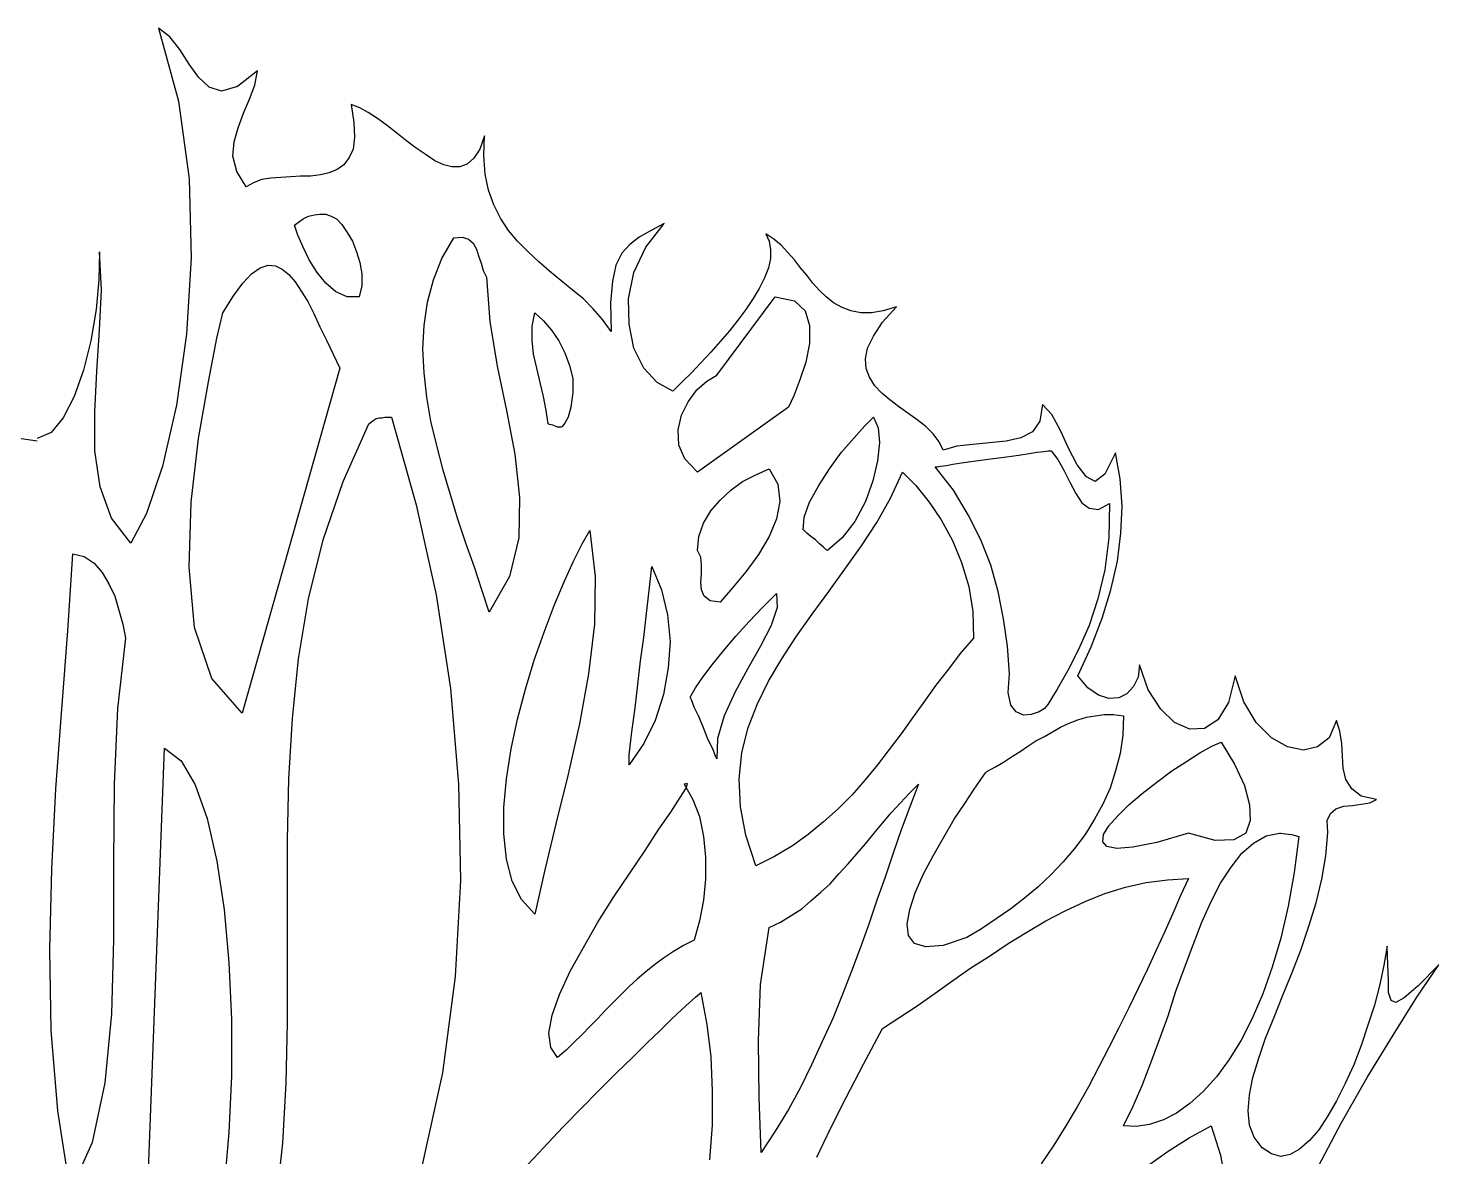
# Model space of a CAD drawing. Header units: millimetres. Extents: x -4017 to 59953, y -688 to 66564.
# Drawn here: x 47337 to 48147, y 13198 to 13846 of the extents above; entities that cross this region are included whole.
import ezdxf

# ---------------------------------------------------------------- set-up
doc = ezdxf.new("R2010")
doc.units = ezdxf.units.MM

# ---------------------------------------------------------------- blocks, each defined once
blk = doc.blocks.new('A$C12A9118A')
for p, q in [((1.047, 1.84894), (1.04052, 1.85389)), ((1.04052, 1.85389), (1.05197, 1.81197)), ((1.05272, 1.8417), (1.047, 1.84894)), ((1.05806, 1.83331), (1.05272, 1.8417)), ((1.0634, 1.82569), (1.05806, 1.83331)), ((1.06949, 1.81996), (1.0634, 1.82569)), ((1.09731, 1.8295), (1.08588, 1.82035)), ((1.0958, 1.82112), (1.09731, 1.8295)), ((1.07673, 1.81768), (1.06949, 1.81996)), ((1.08588, 1.82035), (1.07673, 1.81768)), ((1.09274, 1.81311), (1.0958, 1.82112)), ((1.05197, 1.81197), (1.05806, 1.76737)), ((1.08932, 1.8051), (1.09274, 1.81311)), ((1.15602, 1.80816), (1.15106, 1.81006)), ((1.15106, 1.81006), (1.15259, 1.79977)), ((1.16097, 1.80549), (1.15602, 1.80816)), ((1.08626, 1.79671), (1.08932, 1.8051)), ((1.15259, 1.79977), (1.15296, 1.79139)), ((1.16631, 1.80205), (1.16097, 1.80549)), ((1.17203, 1.79787), (1.16631, 1.80205)), ((1.08398, 1.78872), (1.08626, 1.79671)), ((1.15296, 1.79139), (1.1522, 1.78452)), ((1.17735, 1.79367), (1.17203, 1.79787)), ((1.18308, 1.78909), (1.17735, 1.79367)), ((1.22768, 1.79215), (1.22501, 1.78452)), ((1.22729, 1.78071), (1.22768, 1.79215)), ((1.08321, 1.78033), (1.08398, 1.78872)), ((1.1522, 1.78452), (1.14992, 1.77957)), ((1.18841, 1.78491), (1.18308, 1.78909)), ((1.19414, 1.7811), (1.18841, 1.78491)), ((1.22501, 1.78452), (1.22157, 1.77919)), ((1.08551, 1.77156), (1.08321, 1.78033)), ((1.14687, 1.77537), (1.14306, 1.77271)), ((1.14992, 1.77957), (1.14687, 1.77537)), ((1.19909, 1.77766), (1.19414, 1.7811)), ((1.20443, 1.77537), (1.19909, 1.77766)), ((1.209, 1.77423), (1.20443, 1.77537)), ((1.21356, 1.77423), (1.209, 1.77423)), ((1.21776, 1.77576), (1.21356, 1.77423)), ((1.22157, 1.77919), (1.21776, 1.77576)), ((1.22805, 1.77004), (1.22729, 1.78071)), ((1.05806, 1.76737), (1.0592, 1.72201)), ((1.09083, 1.7628), (1.08551, 1.77156)), ((1.09961, 1.76698), (1.09503, 1.76508)), ((1.10495, 1.76775), (1.09961, 1.76698)), ((1.11066, 1.76814), (1.10495, 1.76775)), ((1.11638, 1.76851), (1.11066, 1.76814)), ((1.12209, 1.7689), (1.11638, 1.76851)), ((1.12781, 1.7689), (1.12209, 1.7689)), ((1.13352, 1.76965), (1.12781, 1.7689)), ((1.13849, 1.77081), (1.13352, 1.76965)), ((1.14306, 1.77271), (1.13849, 1.77081)), ((1.22996, 1.76089), (1.22805, 1.77004)), ((1.09503, 1.76508), (1.09083, 1.7628)), ((1.233, 1.75251), (1.22996, 1.76089)), ((1.23681, 1.74489), (1.233, 1.75251)), ((1.11866, 1.74069), (1.12095, 1.74259)), ((1.12095, 1.74259), (1.12362, 1.7445)), ((1.12362, 1.7445), (1.12667, 1.74603)), ((1.12667, 1.74603), (1.1301, 1.74679)), ((1.1301, 1.74679), (1.13315, 1.74717)), ((1.13315, 1.74717), (1.13658, 1.74717)), ((1.13658, 1.74717), (1.13963, 1.74603)), ((1.13963, 1.74603), (1.14267, 1.7445)), ((1.14267, 1.7445), (1.14572, 1.74108)), ((1.24139, 1.73764), (1.23681, 1.74489)), ((1.32029, 1.72812), (1.33097, 1.74183)), ((1.33097, 1.74183), (1.32335, 1.73764)), ((1.12056, 1.73497), (1.11866, 1.74069)), ((1.12362, 1.72812), (1.12056, 1.73497)), ((1.14572, 1.74108), (1.14878, 1.7365)), ((1.14878, 1.7365), (1.15182, 1.73154)), ((1.21014, 1.73344), (1.21509, 1.73383)), ((1.21509, 1.73383), (1.21853, 1.73269)), ((1.24673, 1.73154), (1.24139, 1.73764)), ((1.31648, 1.73383), (1.31114, 1.72963)), ((1.32335, 1.73764), (1.31648, 1.73383)), ((1.39385, 1.73269), (1.38927, 1.73574)), ((1.38927, 1.73574), (1.39118, 1.73154)), ((1.12704, 1.72087), (1.12362, 1.72812)), ((1.15182, 1.73154), (1.1541, 1.72545)), ((1.20327, 1.72164), (1.21014, 1.73344)), ((1.21853, 1.73269), (1.2212, 1.7304)), ((1.2212, 1.7304), (1.2231, 1.72696)), ((1.2231, 1.72696), (1.22424, 1.72315)), ((1.25283, 1.72545), (1.24673, 1.73154)), ((1.31114, 1.72963), (1.30656, 1.72468)), ((1.31343, 1.71363), (1.32029, 1.72812)), ((1.39118, 1.73154), (1.39194, 1.72659)), ((1.39194, 1.72659), (1.39194, 1.72164)), ((1.39805, 1.72926), (1.39385, 1.73269)), ((1.40186, 1.72506), (1.39805, 1.72926)), ((1.00661, 1.72545), (1.00622, 1.70944)), ((1.00775, 1.70371), (1.00661, 1.72545)), ((1.0592, 1.72201), (1.05654, 1.67818)), ((1.09884, 1.7163), (1.10342, 1.71783)), ((1.10342, 1.71783), (1.1076, 1.71744)), ((1.13162, 1.71363), (1.12704, 1.72087)), ((1.1541, 1.72545), (1.15602, 1.71934)), ((1.15602, 1.71934), (1.15716, 1.71286)), ((1.19832, 1.70944), (1.20327, 1.72164)), ((1.22424, 1.72315), (1.22577, 1.71897)), ((1.22577, 1.71897), (1.22691, 1.71477)), ((1.25892, 1.71973), (1.25283, 1.72545)), ((1.26503, 1.71439), (1.25892, 1.71973)), ((1.30314, 1.71783), (1.30124, 1.70868)), ((1.30656, 1.72468), (1.30314, 1.71783)), ((1.39194, 1.72164), (1.3908, 1.7163)), ((1.40567, 1.72087), (1.40186, 1.72506)), ((1.4091, 1.7163), (1.40567, 1.72087)), ((1.00622, 1.70944), (1.0047, 1.69228)), ((1.08893, 1.70754), (1.09389, 1.71286)), ((1.09389, 1.71286), (1.09884, 1.7163)), ((1.1076, 1.71744), (1.11143, 1.71553)), ((1.11143, 1.71553), (1.11524, 1.71249)), ((1.11524, 1.71249), (1.11905, 1.70829)), ((1.13658, 1.70754), (1.13162, 1.71363)), ((1.15716, 1.71286), (1.15716, 1.70601)), ((1.19489, 1.69648), (1.19832, 1.70944)), ((1.22691, 1.71477), (1.22882, 1.71096)), ((1.22882, 1.71096), (1.23072, 1.68543)), ((1.27151, 1.70905), (1.26503, 1.71439)), ((1.31039, 1.69839), (1.31343, 1.71363)), ((1.38852, 1.71058), (1.38546, 1.70448)), ((1.3908, 1.7163), (1.38852, 1.71058)), ((1.41291, 1.7121), (1.4091, 1.7163)), ((1.41635, 1.70754), (1.41291, 1.7121)), ((1.00661, 1.68046), (1.00775, 1.70371)), ((1.0836, 1.70029), (1.08893, 1.70754)), ((1.11905, 1.70829), (1.12247, 1.70296)), ((1.12247, 1.70296), (1.12629, 1.69686)), ((1.1423, 1.70257), (1.13658, 1.70754)), ((1.14878, 1.69953), (1.1423, 1.70257)), ((1.15716, 1.70601), (1.15563, 1.69953)), ((1.27799, 1.70371), (1.27151, 1.70905)), ((1.28447, 1.69839), (1.27799, 1.70371)), ((1.30124, 1.70868), (1.30008, 1.69609)), ((1.38546, 1.70448), (1.38204, 1.69876)), ((1.42016, 1.70334), (1.41635, 1.70754)), ((1.42397, 1.69953), (1.42016, 1.70334)), ((1.0775, 1.69038), (1.0836, 1.70029)), ((1.12629, 1.69686), (1.12971, 1.69)), ((1.15563, 1.69953), (1.14878, 1.69953)), ((1.19298, 1.68313), (1.19489, 1.69648)), ((1.29018, 1.69267), (1.28447, 1.69839)), ((1.30008, 1.69609), (1.30047, 1.67971)), ((1.31076, 1.6839), (1.31039, 1.69839)), ((1.36107, 1.65456), (1.39461, 1.69953)), ((1.38204, 1.69876), (1.37784, 1.69228)), ((1.39461, 1.69953), (1.40567, 1.69723)), ((1.40567, 1.69723), (1.41177, 1.69152)), ((1.42815, 1.69609), (1.42397, 1.69953)), ((1.43312, 1.69342), (1.42815, 1.69609)), ((1.43807, 1.69152), (1.43312, 1.69342)), ((1.45637, 1.68504), (1.46436, 1.69381)), ((1.46436, 1.69381), (1.45674, 1.69152)), ((1.0047, 1.69228), (1.00164, 1.67437)), ((1.07406, 1.67589), (1.0775, 1.69038)), ((1.12971, 1.69), (1.13315, 1.68237)), ((1.23072, 1.68543), (1.23491, 1.65988)), ((1.25511, 1.68276), (1.25664, 1.69038)), ((1.25664, 1.69038), (1.26159, 1.6858)), ((1.26159, 1.6858), (1.26617, 1.68046)), ((1.29552, 1.68657), (1.29018, 1.69267)), ((1.30047, 1.67971), (1.29552, 1.68657)), ((1.37327, 1.68619), (1.36832, 1.68009)), ((1.37784, 1.69228), (1.37327, 1.68619)), ((1.41177, 1.69152), (1.41443, 1.68313)), ((1.44378, 1.69038), (1.43807, 1.69152)), ((1.44989, 1.69038), (1.44378, 1.69038)), ((1.45674, 1.69152), (1.44989, 1.69038)), ((1.00508, 1.65684), (1.00661, 1.68046)), ((1.05654, 1.67818), (1.05081, 1.6374)), ((1.13315, 1.68237), (1.13696, 1.67475)), ((1.19222, 1.6698), (1.19298, 1.68313)), ((1.25511, 1.67475), (1.25511, 1.68276)), ((1.26617, 1.68046), (1.27037, 1.67437)), ((1.31343, 1.67017), (1.31076, 1.6839)), ((1.36832, 1.68009), (1.36298, 1.67398)), ((1.41443, 1.68313), (1.41443, 1.67284)), ((1.44759, 1.67017), (1.45103, 1.67704)), ((1.45103, 1.67704), (1.45637, 1.68504)), ((1.00164, 1.67437), (0.99746, 1.6576)), ((1.06911, 1.65073), (1.07406, 1.67589)), ((1.13696, 1.67475), (1.14077, 1.66675)), ((1.19298, 1.65607), (1.19222, 1.6698)), ((1.25588, 1.66675), (1.25511, 1.67475)), ((1.27037, 1.67437), (1.27379, 1.6675)), ((1.31915, 1.65874), (1.31343, 1.67017)), ((1.36298, 1.67398), (1.35764, 1.66789)), ((1.41443, 1.67284), (1.41215, 1.66218)), ((1.44645, 1.66408), (1.44759, 1.67017)), ((1.14077, 1.66675), (1.14458, 1.65874)), ((1.25778, 1.65874), (1.25588, 1.66675)), ((1.27379, 1.6675), (1.27646, 1.66027)), ((1.35192, 1.66179), (1.3466, 1.65607)), ((1.35764, 1.66789), (1.35192, 1.66179)), ((1.41215, 1.66218), (1.40871, 1.65189)), ((1.44683, 1.65837), (1.44645, 1.66408)), ((0.99746, 1.6576), (0.99212, 1.64235)), ((1.00394, 1.63359), (1.00508, 1.65684)), ((1.14458, 1.65874), (1.08855, 1.46055)), ((1.19451, 1.64197), (1.19298, 1.65607)), ((1.23491, 1.65988), (1.24025, 1.63435)), ((1.25969, 1.65036), (1.25778, 1.65874)), ((1.27646, 1.66027), (1.27836, 1.65264)), ((1.32677, 1.65036), (1.31915, 1.65874)), ((1.3466, 1.65607), (1.34126, 1.65073)), ((1.35536, 1.65112), (1.36107, 1.65456)), ((1.44873, 1.6534), (1.44683, 1.65837)), ((1.45179, 1.64845), (1.44873, 1.6534)), ((1.0634, 1.61835), (1.06911, 1.65073)), ((1.26159, 1.64235), (1.25969, 1.65036)), ((1.27836, 1.64464), (1.27722, 1.63626)), ((1.27836, 1.65264), (1.27836, 1.64464)), ((1.33592, 1.64541), (1.32677, 1.65036)), ((1.34126, 1.65073), (1.33592, 1.64541)), ((1.34468, 1.6393), (1.34964, 1.64616)), ((1.34964, 1.64616), (1.35536, 1.65112)), ((1.40871, 1.65189), (1.40529, 1.64274)), ((1.45598, 1.64425), (1.45179, 1.64845)), ((0.99212, 1.64235), (0.98564, 1.63015)), ((1.05081, 1.6374), (1.04282, 1.60233)), ((1.19679, 1.62825), (1.19451, 1.64197)), ((1.26312, 1.63435), (1.26159, 1.64235)), ((1.34087, 1.63168), (1.34468, 1.6393)), ((1.40529, 1.64274), (1.40223, 1.63626)), ((1.46055, 1.64044), (1.45598, 1.64425)), ((1.4655, 1.63663), (1.46055, 1.64044)), ((1.47084, 1.63282), (1.4655, 1.63663)), ((1.54821, 1.63777), (1.5467, 1.62825)), ((1.55355, 1.63206), (1.54821, 1.63777)), ((0.98564, 1.63015), (0.9788, 1.62177)), ((1.00394, 1.6111), (1.00394, 1.63359)), ((1.16288, 1.62787), (1.16441, 1.62901)), ((1.16441, 1.62901), (1.16555, 1.62978)), ((1.16555, 1.62978), (1.16745, 1.63015)), ((1.16745, 1.63015), (1.16897, 1.63015)), ((1.16897, 1.63015), (1.1705, 1.63054)), ((1.1705, 1.63054), (1.1724, 1.63054)), ((1.1724, 1.63054), (1.17431, 1.63054)), ((1.17431, 1.63054), (1.18841, 1.58023)), ((1.24025, 1.63435), (1.2452, 1.6092)), ((1.26426, 1.62673), (1.26312, 1.63435)), ((1.27569, 1.63054), (1.27379, 1.62711)), ((1.27722, 1.63626), (1.27569, 1.63054)), ((1.33896, 1.6233), (1.34087, 1.63168)), ((1.40223, 1.63626), (1.35002, 1.59891)), ((1.44608, 1.62558), (1.45103, 1.63054)), ((1.45103, 1.63054), (1.4537, 1.62444)), ((1.47618, 1.62901), (1.47084, 1.63282)), ((1.48113, 1.6252), (1.47618, 1.62901)), ((1.5585, 1.62291), (1.55355, 1.63206)), ((0.9788, 1.62177), (0.97079, 1.61835)), ((1.14648, 1.59357), (1.16135, 1.62673)), ((1.16135, 1.62673), (1.16288, 1.62787)), ((1.20023, 1.61415), (1.19679, 1.62825)), ((1.26503, 1.62634), (1.26426, 1.62673)), ((1.26693, 1.62597), (1.26503, 1.62634)), ((1.26884, 1.6252), (1.26693, 1.62597)), ((1.2696, 1.62483), (1.26884, 1.6252)), ((1.26998, 1.62483), (1.2696, 1.62483)), ((1.27074, 1.62483), (1.26998, 1.62483)), ((1.27112, 1.62483), (1.27074, 1.62483)), ((1.27151, 1.62483), (1.27112, 1.62483)), ((1.27227, 1.6252), (1.27151, 1.62483)), ((1.27379, 1.62711), (1.27227, 1.6252)), ((1.33935, 1.61452), (1.33896, 1.6233)), ((1.43997, 1.61872), (1.44608, 1.62558)), ((1.4537, 1.62444), (1.45446, 1.61605)), ((1.48533, 1.621), (1.48113, 1.6252)), ((1.48875, 1.61644), (1.48533, 1.621)), ((1.5425, 1.62216), (1.53564, 1.61872)), ((1.5467, 1.62825), (1.5425, 1.62216)), ((1.56308, 1.61262), (1.5585, 1.62291)), ((0.97079, 1.61682), (0.95288, 1.61949)), ((1.0592, 1.58175), (1.0634, 1.61835)), ((1.20404, 1.60005), (1.20023, 1.61415)), ((1.34277, 1.60653), (1.33935, 1.61452)), ((1.43273, 1.61034), (1.43997, 1.61872)), ((1.45446, 1.61605), (1.45331, 1.60539)), ((1.49105, 1.61148), (1.48875, 1.61644)), ((1.49906, 1.61377), (1.49105, 1.61148)), ((1.50819, 1.61491), (1.49906, 1.61377)), ((1.51773, 1.61568), (1.50819, 1.61491)), ((1.52726, 1.61682), (1.51773, 1.61568)), ((1.53564, 1.61872), (1.52726, 1.61682)), ((1.56804, 1.60309), (1.56308, 1.61262)), ((1.00698, 1.59052), (1.00394, 1.6111)), ((1.2452, 1.6092), (1.24787, 1.58442)), ((1.35002, 1.59891), (1.34277, 1.60653)), ((1.42587, 1.60081), (1.43273, 1.61034)), ((1.45331, 1.60539), (1.45064, 1.59394)), ((1.49676, 1.60348), (1.50171, 1.60423)), ((1.50171, 1.60423), (1.50705, 1.605)), ((1.50705, 1.605), (1.51277, 1.60576)), ((1.51277, 1.60576), (1.51848, 1.60653)), ((1.51848, 1.60653), (1.52459, 1.60729)), ((1.52459, 1.60729), (1.5303, 1.60804)), ((1.5303, 1.60804), (1.53564, 1.60881)), ((1.53564, 1.60881), (1.54059, 1.60957)), ((1.54059, 1.60957), (1.54517, 1.61034)), ((1.54517, 1.61034), (1.54898, 1.61071)), ((1.54898, 1.61071), (1.55165, 1.6111)), ((1.55165, 1.6111), (1.55318, 1.6111)), ((1.55318, 1.6111), (1.55699, 1.60614)), ((1.55699, 1.60614), (1.56042, 1.60005)), ((1.59015, 1.60996), (1.58405, 1.59775)), ((1.59281, 1.5951), (1.59015, 1.60996)), ((1.04282, 1.60233), (1.03367, 1.57527)), ((1.20824, 1.58595), (1.20404, 1.60005)), ((1.37594, 1.59357), (1.38356, 1.59738)), ((1.38356, 1.59738), (1.39118, 1.60081)), ((1.39118, 1.60081), (1.39614, 1.59204)), ((1.41977, 1.59127), (1.42587, 1.60081)), ((1.46094, 1.58404), (1.4678, 1.59891)), ((1.4678, 1.59891), (1.47542, 1.59127)), ((1.49714, 1.58862), (1.48647, 1.60195)), ((1.48647, 1.60195), (1.48761, 1.60195)), ((1.48761, 1.60195), (1.48952, 1.60233)), ((1.48952, 1.60233), (1.49295, 1.60272)), ((1.49295, 1.60272), (1.49676, 1.60348)), ((1.56042, 1.60005), (1.56384, 1.59319)), ((1.57337, 1.59624), (1.56804, 1.60309)), ((1.57833, 1.59357), (1.57337, 1.59624)), ((1.58405, 1.59775), (1.57833, 1.59357)), ((1.01346, 1.5726), (1.00698, 1.59052)), ((1.13505, 1.56003), (1.14648, 1.59357)), ((1.36298, 1.58289), (1.36908, 1.58862)), ((1.36908, 1.58862), (1.37594, 1.59357)), ((1.39614, 1.59204), (1.39728, 1.58214)), ((1.41443, 1.58175), (1.41977, 1.59127)), ((1.45064, 1.59394), (1.44645, 1.58214)), ((1.47542, 1.59127), (1.48304, 1.58175)), ((1.50552, 1.5745), (1.49714, 1.58862)), ((1.56384, 1.59319), (1.56728, 1.58671)), ((1.59396, 1.57947), (1.59281, 1.5951)), ((1.05806, 1.5444), (1.0592, 1.58175)), ((1.18841, 1.58023), (1.19985, 1.52839)), ((1.21242, 1.57185), (1.20824, 1.58595)), ((1.24787, 1.58442), (1.24749, 1.56117)), ((1.35764, 1.5768), (1.36298, 1.58289)), ((1.39728, 1.58214), (1.39538, 1.57222)), ((1.41138, 1.57299), (1.41443, 1.58175)), ((1.44645, 1.58214), (1.44035, 1.57069)), ((1.45293, 1.56993), (1.46094, 1.58404)), ((1.48304, 1.58175), (1.48991, 1.57146)), ((1.56728, 1.58671), (1.57071, 1.58137)), ((1.57071, 1.58137), (1.5749, 1.57833)), ((1.58024, 1.57756), (1.58672, 1.58098)), ((1.58672, 1.58098), (1.58633, 1.56117)), ((1.02452, 1.55812), (1.01346, 1.5726)), ((1.03367, 1.57527), (1.02452, 1.55812)), ((1.217, 1.55812), (1.21242, 1.57185)), ((1.35345, 1.56955), (1.35764, 1.5768)), ((1.39538, 1.57222), (1.39118, 1.56193)), ((1.41062, 1.56574), (1.41138, 1.57299)), ((1.51277, 1.56003), (1.50552, 1.5745)), ((1.5749, 1.57833), (1.58024, 1.57756)), ((1.5932, 1.56384), (1.59396, 1.57947)), ((1.2837, 1.55773), (1.28828, 1.56537)), ((1.28828, 1.56537), (1.29132, 1.53906)), ((1.35078, 1.56193), (1.35345, 1.56955)), ((1.41138, 1.56537), (1.41062, 1.56574)), ((1.41291, 1.56384), (1.41138, 1.56537)), ((1.41519, 1.56193), (1.41291, 1.56384)), ((1.44035, 1.57069), (1.43312, 1.56117)), ((1.44416, 1.55659), (1.45293, 1.56993)), ((1.48991, 1.57146), (1.49639, 1.55964)), ((1.59129, 1.54783), (1.5932, 1.56384)), ((1.12667, 1.5261), (1.13505, 1.56003)), ((1.22195, 1.5444), (1.217, 1.55812)), ((1.24749, 1.56117), (1.24215, 1.53906)), ((1.27875, 1.54783), (1.2837, 1.55773)), ((1.35002, 1.55392), (1.35078, 1.56193)), ((1.39118, 1.56193), (1.38509, 1.55164)), ((1.41786, 1.56003), (1.41519, 1.56193)), ((1.42016, 1.55773), (1.41786, 1.56003)), ((1.42244, 1.55583), (1.42016, 1.55773)), ((1.42397, 1.55431), (1.42244, 1.55583)), ((1.43312, 1.56117), (1.42473, 1.55392)), ((1.43463, 1.54326), (1.44416, 1.55659)), ((1.49639, 1.55964), (1.50171, 1.54707)), ((1.51848, 1.54554), (1.51277, 1.56003)), ((1.58633, 1.56117), (1.58405, 1.54287)), ((0.98831, 1.50781), (0.99135, 1.55202)), ((0.99135, 1.55202), (0.99783, 1.5505)), ((0.99783, 1.5505), (1.00356, 1.54668)), ((1.27341, 1.53601), (1.27875, 1.54783)), ((1.35192, 1.55011), (1.35002, 1.55392)), ((1.35231, 1.54554), (1.35192, 1.55011)), ((1.38509, 1.55164), (1.37784, 1.54173)), ((1.42473, 1.55392), (1.42397, 1.55431)), ((1.58748, 1.53144), (1.59129, 1.54783)), ((1.00356, 1.54668), (1.00812, 1.54135)), ((1.00812, 1.54135), (1.01195, 1.53487)), ((1.0611, 1.50972), (1.05806, 1.5444)), ((1.22615, 1.53144), (1.22195, 1.5444)), ((1.32219, 1.53106), (1.32372, 1.54477)), ((1.32372, 1.54477), (1.32944, 1.53144)), ((1.35192, 1.53564), (1.35231, 1.54059)), ((1.35231, 1.54059), (1.35231, 1.54554)), ((1.37784, 1.54173), (1.37022, 1.53258)), ((1.42548, 1.5303), (1.43463, 1.54326)), ((1.50171, 1.54707), (1.50591, 1.53334)), ((1.52268, 1.5303), (1.51848, 1.54554)), ((1.58405, 1.54287), (1.57985, 1.5261)), ((1.01195, 1.53487), (1.01537, 1.52763)), ((1.23033, 1.51848), (1.22615, 1.53144)), ((1.24215, 1.53906), (1.23033, 1.51848)), ((1.2677, 1.52229), (1.27341, 1.53601)), ((1.29132, 1.53906), (1.29095, 1.51162)), ((1.32944, 1.53144), (1.33287, 1.51696)), ((1.35231, 1.53144), (1.35192, 1.53564)), ((1.35383, 1.52763), (1.35231, 1.53144)), ((1.37022, 1.53258), (1.36298, 1.52419)), ((1.50591, 1.53334), (1.50819, 1.51887)), ((1.58252, 1.51504), (1.58748, 1.53144)), ((1.01537, 1.52763), (1.01766, 1.51962)), ((1.12095, 1.49179), (1.12667, 1.5261)), ((1.19985, 1.52839), (1.20824, 1.47465)), ((1.32068, 1.51771), (1.32219, 1.53106)), ((1.35726, 1.52496), (1.35383, 1.52763)), ((1.36298, 1.52419), (1.35726, 1.52496)), ((1.38737, 1.52115), (1.39538, 1.52916)), ((1.39538, 1.52916), (1.39575, 1.52115)), ((1.41596, 1.51734), (1.42548, 1.5303)), ((1.52573, 1.51467), (1.52268, 1.5303)), ((1.57985, 1.5261), (1.5749, 1.51086)), ((1.01766, 1.51962), (1.01994, 1.51162)), ((1.26197, 1.50705), (1.2677, 1.52229)), ((1.31915, 1.504), (1.32068, 1.51771)), ((1.33287, 1.51696), (1.33439, 1.50171)), ((1.37975, 1.51314), (1.38737, 1.52115)), ((1.39575, 1.52115), (1.39233, 1.51086)), ((1.40681, 1.50475), (1.41596, 1.51734)), ((1.50819, 1.51887), (1.50858, 1.50361)), ((1.57604, 1.49866), (1.58252, 1.51504)), ((0.98487, 1.46283), (0.98831, 1.50781)), ((1.01994, 1.51162), (1.02147, 1.50361)), ((1.07102, 1.48036), (1.0611, 1.50972)), ((1.25625, 1.49104), (1.26197, 1.50705)), ((1.29095, 1.51162), (1.28751, 1.48303)), ((1.37213, 1.50475), (1.37975, 1.51314)), ((1.39233, 1.51086), (1.38623, 1.49904)), ((1.52802, 1.49904), (1.52573, 1.51467)), ((1.5749, 1.51086), (1.56881, 1.49713)), ((1.02147, 1.50361), (1.0169, 1.46322)), ((1.31724, 1.49065), (1.31915, 1.504)), ((1.33439, 1.50171), (1.33325, 1.48647)), ((1.36488, 1.49637), (1.37213, 1.50475)), ((1.38623, 1.49904), (1.37898, 1.48608)), ((1.39842, 1.49179), (1.40681, 1.50475)), ((1.50858, 1.50361), (1.50096, 1.49485)), ((1.52916, 1.48303), (1.52802, 1.49904)), ((1.11752, 1.4575), (1.12095, 1.49179)), ((1.2513, 1.47427), (1.25625, 1.49104)), ((1.31571, 1.47693), (1.31724, 1.49065)), ((1.3584, 1.48837), (1.36488, 1.49637)), ((1.3908, 1.47885), (1.39842, 1.49179)), ((1.50096, 1.49485), (1.49409, 1.4857)), ((1.56881, 1.49713), (1.5627, 1.48494)), ((1.56842, 1.48189), (1.57604, 1.49866)), ((1.28751, 1.48303), (1.28217, 1.45444)), ((1.33325, 1.48647), (1.33058, 1.47121)), ((1.35306, 1.48113), (1.3584, 1.48837)), ((1.37898, 1.48608), (1.37175, 1.47274)), ((1.49409, 1.4857), (1.48685, 1.47655)), ((1.5284, 1.47237), (1.52916, 1.48303)), ((1.5627, 1.48494), (1.5566, 1.47427)), ((1.60386, 1.48837), (1.6031, 1.48113)), ((1.60883, 1.47388), (1.60386, 1.48837)), ((1.08855, 1.46055), (1.07102, 1.48036)), ((1.20824, 1.47465), (1.21281, 1.41976)), ((1.3142, 1.46359), (1.31571, 1.47693)), ((1.34583, 1.4697), (1.34888, 1.47502)), ((1.34888, 1.47502), (1.35306, 1.48113)), ((1.38432, 1.4655), (1.3908, 1.47885)), ((1.48685, 1.47655), (1.48037, 1.4674)), ((1.57413, 1.47502), (1.56842, 1.48189)), ((1.58024, 1.47084), (1.57413, 1.47502)), ((1.60044, 1.47579), (1.59662, 1.4716)), ((1.6031, 1.48113), (1.60044, 1.47579)), ((1.65875, 1.48189), (1.65494, 1.46664)), ((1.66371, 1.46703), (1.65875, 1.48189)), ((1.24673, 1.45711), (1.2513, 1.47427)), ((1.33058, 1.47121), (1.32563, 1.45635)), ((1.3466, 1.46817), (1.34583, 1.4697)), ((1.34811, 1.46398), (1.3466, 1.46817)), ((1.37175, 1.47274), (1.36527, 1.45902)), ((1.48037, 1.4674), (1.47351, 1.45788)), ((1.52993, 1.46512), (1.5284, 1.47237)), ((1.5566, 1.47427), (1.55127, 1.4655)), ((1.58633, 1.46893), (1.58024, 1.47084)), ((1.59206, 1.46931), (1.58633, 1.46893)), ((1.59662, 1.4716), (1.59206, 1.46931)), ((1.61606, 1.46283), (1.60883, 1.47388)), ((1.65494, 1.46664), (1.64885, 1.45674)), ((1.67094, 1.45521), (1.66371, 1.46703)), ((0.98145, 1.41709), (0.98487, 1.46283)), ((1.0169, 1.46322), (1.01499, 1.41976)), ((1.31229, 1.44987), (1.3142, 1.46359)), ((1.35078, 1.45864), (1.34811, 1.46398)), ((1.35345, 1.45216), (1.35078, 1.45864)), ((1.36527, 1.45902), (1.36146, 1.44606)), ((1.37898, 1.45177), (1.38432, 1.4655)), ((1.53297, 1.46131), (1.52993, 1.46512)), ((1.53717, 1.45941), (1.53297, 1.46131)), ((1.54173, 1.45978), (1.53717, 1.45941)), ((1.54631, 1.46131), (1.54173, 1.45978)), ((1.54937, 1.46322), (1.54631, 1.46131)), ((1.55127, 1.4655), (1.54937, 1.46322)), ((1.56842, 1.45674), (1.57337, 1.45825)), ((1.57337, 1.45825), (1.57833, 1.45902)), ((1.57833, 1.45902), (1.58367, 1.45978)), ((1.58367, 1.45978), (1.589, 1.45978)), ((1.589, 1.45978), (1.59471, 1.45902)), ((1.59471, 1.45902), (1.59434, 1.44796)), ((1.62407, 1.45521), (1.61606, 1.46283)), ((1.11524, 1.42281), (1.11752, 1.4575)), ((1.24292, 1.43997), (1.24673, 1.45711)), ((1.28217, 1.45444), (1.27569, 1.42548)), ((1.32563, 1.45635), (1.31915, 1.44301)), ((1.35612, 1.44529), (1.35345, 1.45216)), ((1.37556, 1.43767), (1.37898, 1.45177)), ((1.47351, 1.45788), (1.46703, 1.44873)), ((1.55394, 1.44987), (1.5585, 1.45254)), ((1.5585, 1.45254), (1.56347, 1.45483)), ((1.56347, 1.45483), (1.56842, 1.45674)), ((1.63283, 1.4514), (1.62407, 1.45521)), ((1.64121, 1.45177), (1.63283, 1.4514)), ((1.64885, 1.45674), (1.64121, 1.45177)), ((1.67972, 1.44645), (1.67094, 1.45521)), ((1.71707, 1.45635), (1.71288, 1.44645)), ((1.71897, 1.45026), (1.71707, 1.45635)), ((1.72011, 1.44301), (1.71897, 1.45026)), ((1.31076, 1.43653), (1.31229, 1.44987)), ((1.31915, 1.44301), (1.31076, 1.43082)), ((1.35879, 1.43997), (1.35612, 1.44529)), ((1.36146, 1.44606), (1.36107, 1.43425)), ((1.46703, 1.44873), (1.46018, 1.43958)), ((1.53983, 1.44148), (1.5444, 1.44454)), ((1.5444, 1.44454), (1.54937, 1.4472)), ((1.54937, 1.4472), (1.55394, 1.44987)), ((1.59434, 1.44796), (1.59281, 1.4373)), ((1.64541, 1.44148), (1.65075, 1.44378)), ((1.65075, 1.44378), (1.65837, 1.43119)), ((1.68887, 1.44111), (1.67972, 1.44645)), ((1.71288, 1.44645), (1.70601, 1.44111)), ((1.7205, 1.43577), (1.72011, 1.44301)), ((1.03062, 1.09273), (1.04396, 1.44034)), ((1.04396, 1.44034), (1.05348, 1.4331)), ((1.24025, 1.42281), (1.24292, 1.43997)), ((1.31076, 1.43577), (1.31076, 1.43653)), ((1.31076, 1.43386), (1.31076, 1.43577)), ((1.36031, 1.43577), (1.35879, 1.43997)), ((1.36107, 1.43425), (1.36031, 1.43577)), ((1.37403, 1.42281), (1.37556, 1.43767)), ((1.46018, 1.43958), (1.45331, 1.43082)), ((1.52573, 1.43233), (1.5303, 1.43539)), ((1.5303, 1.43539), (1.53525, 1.43844)), ((1.53525, 1.43844), (1.53983, 1.44148)), ((1.59281, 1.4373), (1.59015, 1.42738)), ((1.63092, 1.43272), (1.63856, 1.43767)), ((1.63856, 1.43767), (1.64541, 1.44148)), ((1.69802, 1.4392), (1.68887, 1.44111)), ((1.70601, 1.44111), (1.69802, 1.4392)), ((1.72088, 1.42891), (1.7205, 1.43577)), ((1.05348, 1.4331), (1.06149, 1.41939)), ((1.31076, 1.43158), (1.31076, 1.43386)), ((1.31076, 1.43082), (1.31076, 1.43158)), ((1.45331, 1.43082), (1.44608, 1.42204)), ((1.51277, 1.42243), (1.51544, 1.42624)), ((1.51544, 1.42624), (1.5162, 1.42701)), ((1.5162, 1.42701), (1.52115, 1.42968)), ((1.52115, 1.42968), (1.52573, 1.43233)), ((1.59015, 1.42738), (1.58709, 1.41747)), ((1.61378, 1.4209), (1.62254, 1.42738)), ((1.62254, 1.42738), (1.63092, 1.43272)), ((1.65837, 1.43119), (1.66409, 1.419)), ((1.72241, 1.42243), (1.72088, 1.42891)), ((1.01499, 1.41976), (1.0146, 1.37479)), ((1.06149, 1.41939), (1.06835, 1.39995)), ((1.11447, 1.38775), (1.11524, 1.42281)), ((1.21281, 1.41976), (1.21395, 1.3645)), ((1.23872, 1.40643), (1.24025, 1.42281)), ((1.27569, 1.42548), (1.26884, 1.39765)), ((1.3443, 1.42014), (1.3424, 1.41976)), ((1.3424, 1.41976), (1.34735, 1.411)), ((1.34354, 1.41747), (1.3443, 1.42014)), ((1.3748, 1.4068), (1.37403, 1.42281)), ((1.44608, 1.42204), (1.43883, 1.41366)), ((1.47161, 1.41442), (1.47695, 1.41976)), ((1.47695, 1.41976), (1.47198, 1.4068)), ((1.50858, 1.41633), (1.51277, 1.42243)), ((1.60539, 1.41442), (1.61378, 1.4209)), ((1.66409, 1.419), (1.66713, 1.40794)), ((1.72583, 1.41709), (1.72241, 1.42243)), ((0.97917, 1.37097), (0.98145, 1.41709)), ((1.33478, 1.40376), (1.34012, 1.41214)), ((1.34012, 1.41214), (1.34354, 1.41747)), ((1.34735, 1.411), (1.35116, 1.40109)), ((1.43883, 1.41366), (1.43082, 1.40566)), ((1.46666, 1.40908), (1.47161, 1.41442)), ((1.50362, 1.40871), (1.50858, 1.41633)), ((1.58709, 1.41747), (1.58291, 1.40833)), ((1.59777, 1.40794), (1.60539, 1.41442)), ((1.73117, 1.41291), (1.72583, 1.41709)), ((1.73994, 1.411), (1.73117, 1.41291)), ((1.73613, 1.40908), (1.73994, 1.411)), ((1.23872, 1.39117), (1.23872, 1.40643)), ((1.32791, 1.39384), (1.33478, 1.40376)), ((1.37784, 1.39041), (1.3748, 1.4068)), ((1.43082, 1.40566), (1.42244, 1.39804)), ((1.45637, 1.39728), (1.46132, 1.40337)), ((1.46132, 1.40337), (1.46666, 1.40908)), ((1.47198, 1.4068), (1.46703, 1.39347)), ((1.49753, 1.39956), (1.50362, 1.40871)), ((1.58291, 1.40833), (1.57794, 1.39956)), ((1.59129, 1.40146), (1.59777, 1.40794)), ((1.66713, 1.40794), (1.66752, 1.39879)), ((1.71173, 1.39879), (1.71363, 1.40299)), ((1.71363, 1.40299), (1.71669, 1.40566)), ((1.71669, 1.40566), (1.72127, 1.40718)), ((1.72127, 1.40718), (1.72622, 1.40757)), ((1.72622, 1.40757), (1.73117, 1.40833)), ((1.73117, 1.40833), (1.73613, 1.40908)), ((1.06835, 1.39995), (1.07406, 1.37554)), ((1.26884, 1.39765), (1.26236, 1.37059)), ((1.31991, 1.38165), (1.32791, 1.39384)), ((1.35116, 1.40109), (1.35345, 1.38966)), ((1.42244, 1.39804), (1.41368, 1.3908)), ((1.4514, 1.39156), (1.45637, 1.39728)), ((1.46703, 1.39347), (1.46246, 1.38012)), ((1.49142, 1.38927), (1.49753, 1.39956)), ((1.57794, 1.39956), (1.57262, 1.3908)), ((1.58328, 1.3908), (1.58633, 1.39575)), ((1.58633, 1.39575), (1.59129, 1.40146)), ((1.66752, 1.39879), (1.66485, 1.39156)), ((1.71212, 1.39194), (1.71173, 1.39879)), ((1.11447, 1.35268), (1.11447, 1.38775)), ((1.24025, 1.3767), (1.23872, 1.39117)), ((1.35345, 1.38966), (1.35459, 1.37784)), ((1.38356, 1.37289), (1.37784, 1.39041)), ((1.41368, 1.3908), (1.40453, 1.38432)), ((1.4415, 1.37974), (1.44645, 1.38546)), ((1.44645, 1.38546), (1.4514, 1.39156)), ((1.48533, 1.3786), (1.49142, 1.38927)), ((1.57262, 1.3908), (1.56651, 1.38279)), ((1.58291, 1.3866), (1.58328, 1.3908)), ((1.58519, 1.38393), (1.58291, 1.3866)), ((1.61378, 1.38622), (1.60005, 1.38355)), ((1.63208, 1.39156), (1.61378, 1.38622)), ((1.64732, 1.38736), (1.63208, 1.39156)), ((1.65798, 1.38775), (1.64732, 1.38736)), ((1.66485, 1.39156), (1.65798, 1.38775)), ((1.66256, 1.38012), (1.66943, 1.38583)), ((1.66943, 1.38583), (1.67667, 1.39003)), ((1.67667, 1.39003), (1.68429, 1.39156)), ((1.68429, 1.39156), (1.68506, 1.39156)), ((1.68506, 1.39156), (1.68771, 1.39117)), ((1.68771, 1.39117), (1.69115, 1.3908)), ((1.69115, 1.3908), (1.69535, 1.38966)), ((1.69535, 1.38966), (1.69268, 1.36906)), ((1.71096, 1.3786), (1.71212, 1.39194)), ((1.31114, 1.36869), (1.31991, 1.38165)), ((1.35459, 1.37784), (1.35459, 1.36525)), ((1.39424, 1.37821), (1.38356, 1.37289)), ((1.40453, 1.38432), (1.39424, 1.37821)), ((1.43654, 1.37403), (1.4415, 1.37974)), ((1.46246, 1.38012), (1.45788, 1.36641)), ((1.47962, 1.36792), (1.48533, 1.3786)), ((1.56651, 1.38279), (1.56003, 1.37517)), ((1.5909, 1.38279), (1.58519, 1.38393)), ((1.60005, 1.38355), (1.5909, 1.38279)), ((1.65647, 1.37212), (1.66256, 1.38012)), ((1.70868, 1.36525), (1.71096, 1.3786)), ((0.97803, 1.32486), (0.97917, 1.37097)), ((1.0146, 1.37479), (1.0146, 1.33057)), ((1.07406, 1.37554), (1.07826, 1.34772)), ((1.24368, 1.36411), (1.24025, 1.3767)), ((1.26236, 1.37059), (1.25664, 1.34506)), ((1.43121, 1.36831), (1.43654, 1.37403)), ((1.56003, 1.37517), (1.55318, 1.36792)), ((1.65036, 1.36297), (1.65647, 1.37212)), ((1.21395, 1.3645), (1.21091, 1.30923)), ((1.24902, 1.35345), (1.24368, 1.36411)), ((1.302, 1.35496), (1.31114, 1.36869)), ((1.35459, 1.36525), (1.35345, 1.35306)), ((1.42091, 1.35763), (1.42625, 1.36258)), ((1.42625, 1.36258), (1.43121, 1.36831)), ((1.45788, 1.36641), (1.45293, 1.35306)), ((1.47504, 1.35726), (1.47962, 1.36792)), ((1.55318, 1.36792), (1.54556, 1.36068)), ((1.59587, 1.36068), (1.60767, 1.36335)), ((1.60767, 1.36335), (1.61987, 1.36488)), ((1.61987, 1.36488), (1.63208, 1.36564)), ((1.63208, 1.36564), (1.6275, 1.35573)), ((1.64504, 1.35229), (1.65036, 1.36297)), ((1.69268, 1.36906), (1.68924, 1.34964)), ((1.70525, 1.35154), (1.70868, 1.36525)), ((1.25664, 1.34506), (1.24902, 1.35345)), ((1.29285, 1.34049), (1.302, 1.35496)), ((1.35345, 1.35306), (1.35116, 1.34124)), ((1.41519, 1.35268), (1.42091, 1.35763)), ((1.45293, 1.35306), (1.44836, 1.33933)), ((1.47198, 1.34772), (1.47504, 1.35726)), ((1.53792, 1.3542), (1.52993, 1.34811)), ((1.54556, 1.36068), (1.53792, 1.3542)), ((1.57262, 1.35229), (1.58405, 1.35687)), ((1.58405, 1.35687), (1.59587, 1.36068)), ((1.6275, 1.35573), (1.62293, 1.34544)), ((1.07826, 1.34772), (1.08093, 1.31724)), ((1.11447, 1.31799), (1.11447, 1.35268)), ((1.40376, 1.3443), (1.40987, 1.34811)), ((1.40987, 1.34811), (1.41519, 1.35268)), ((1.47047, 1.33933), (1.47198, 1.34772)), ((1.52993, 1.34811), (1.52154, 1.34239)), ((1.55012, 1.34124), (1.56117, 1.34697)), ((1.56117, 1.34697), (1.57262, 1.35229)), ((1.62293, 1.34544), (1.61835, 1.33515)), ((1.6397, 1.34049), (1.64504, 1.35229)), ((1.68924, 1.34964), (1.68506, 1.33134)), ((1.70106, 1.33819), (1.70525, 1.35154)), ((1.28447, 1.326), (1.29285, 1.34049)), ((1.35116, 1.34124), (1.34811, 1.3302)), ((1.38623, 1.30465), (1.39118, 1.33743)), ((1.39118, 1.33743), (1.39766, 1.34049)), ((1.39766, 1.34049), (1.40376, 1.3443)), ((1.44836, 1.33933), (1.44341, 1.32562)), ((1.47123, 1.33285), (1.47047, 1.33933)), ((1.52154, 1.34239), (1.51316, 1.33668)), ((1.53908, 1.33477), (1.55012, 1.34124)), ((1.63473, 1.32753), (1.6397, 1.34049)), ((1.69649, 1.32447), (1.70106, 1.33819)), ((1.0146, 1.33057), (1.01346, 1.28788)), ((1.34811, 1.3302), (1.34202, 1.32714)), ((1.47465, 1.32829), (1.47123, 1.33285)), ((1.50477, 1.33171), (1.49105, 1.32714)), ((1.51316, 1.33668), (1.50477, 1.33171)), ((1.5284, 1.32829), (1.53908, 1.33477)), ((1.61835, 1.33515), (1.6134, 1.32447)), ((1.68506, 1.33134), (1.68009, 1.31457)), ((0.9788, 1.27836), (0.97803, 1.32486)), ((1.27683, 1.31227), (1.28447, 1.326)), ((1.33629, 1.32372), (1.33058, 1.31991)), ((1.34202, 1.32714), (1.33629, 1.32372)), ((1.44341, 1.32562), (1.43844, 1.31227)), ((1.48113, 1.32639), (1.47465, 1.32829)), ((1.49105, 1.32714), (1.48113, 1.32639)), ((1.50705, 1.31418), (1.51773, 1.32105)), ((1.51773, 1.32105), (1.5284, 1.32829)), ((1.6134, 1.32447), (1.60844, 1.31343)), ((1.62978, 1.31418), (1.63473, 1.32753)), ((1.69154, 1.31152), (1.69649, 1.32447)), ((1.74603, 1.32676), (1.74413, 1.31571)), ((1.74642, 1.31608), (1.74603, 1.32676)), ((1.08093, 1.31724), (1.08245, 1.28484)), ((1.11447, 1.28293), (1.11447, 1.31799)), ((1.32525, 1.31608), (1.32029, 1.3119)), ((1.33058, 1.31991), (1.32525, 1.31608)), ((1.49676, 1.30695), (1.50705, 1.31418)), ((1.60844, 1.31343), (1.6031, 1.30237)), ((1.62483, 1.30084), (1.62978, 1.31418)), ((1.68009, 1.31457), (1.67477, 1.29931)), ((1.74413, 1.31571), (1.74185, 1.30465)), ((1.7468, 1.30695), (1.74642, 1.31608)), ((1.76319, 1.29741), (1.77576, 1.31608)), ((1.77576, 1.31608), (1.76394, 1.30389)), ((1.21091, 1.30923), (1.20366, 1.25397)), ((1.27074, 1.29894), (1.27683, 1.31227)), ((1.31534, 1.3077), (1.31076, 1.30351)), ((1.32029, 1.3119), (1.31534, 1.3077)), ((1.38509, 1.27225), (1.38623, 1.30465)), ((1.43844, 1.31227), (1.43312, 1.29856)), ((1.48647, 1.2997), (1.49676, 1.30695)), ((1.6862, 1.29856), (1.69154, 1.31152)), ((1.74185, 1.30465), (1.73879, 1.29283)), ((1.7468, 1.30008), (1.7468, 1.30695)), ((1.26654, 1.28712), (1.27074, 1.29894)), ((1.30619, 1.29894), (1.30161, 1.29436)), ((1.31076, 1.30351), (1.30619, 1.29894)), ((1.34544, 1.29436), (1.34888, 1.29741)), ((1.34888, 1.29741), (1.35116, 1.29931)), ((1.35116, 1.29931), (1.35192, 1.30008)), ((1.35192, 1.30008), (1.35536, 1.28179)), ((1.43312, 1.29856), (1.42778, 1.28521)), ((1.47618, 1.29246), (1.48647, 1.2997)), ((1.6031, 1.30237), (1.59777, 1.29132)), ((1.62026, 1.28674), (1.62483, 1.30084)), ((1.67477, 1.29931), (1.66866, 1.28521)), ((1.68123, 1.28598), (1.6862, 1.29856)), ((1.74833, 1.2955), (1.7468, 1.30008)), ((1.74947, 1.27569), (1.76319, 1.29741)), ((1.75595, 1.29703), (1.751, 1.29436)), ((1.76394, 1.30389), (1.75595, 1.29703)), ((1.29704, 1.28979), (1.29285, 1.28521)), ((1.30161, 1.29436), (1.29704, 1.28979)), ((1.33515, 1.28484), (1.34087, 1.29018)), ((1.34087, 1.29018), (1.34544, 1.29436)), ((1.46627, 1.28598), (1.47618, 1.29246)), ((1.59777, 1.29132), (1.59206, 1.27987)), ((1.73879, 1.29283), (1.73498, 1.2814)), ((1.751, 1.29436), (1.74833, 1.2955)), ((1.01346, 1.28788), (1.00965, 1.24824)), ((1.08245, 1.28484), (1.08245, 1.25206)), ((1.11371, 1.24824), (1.11447, 1.28293)), ((1.26464, 1.27683), (1.26654, 1.28712)), ((1.28828, 1.28064), (1.2837, 1.27606)), ((1.29285, 1.28521), (1.28828, 1.28064)), ((1.32867, 1.27836), (1.33515, 1.28484)), ((1.35536, 1.28179), (1.35764, 1.2631)), ((1.42778, 1.28521), (1.42167, 1.27188)), ((1.45637, 1.2795), (1.46627, 1.28598)), ((1.61531, 1.27302), (1.62026, 1.28674)), ((1.66866, 1.28521), (1.66218, 1.27264)), ((1.67628, 1.27378), (1.68123, 1.28598)), ((1.73498, 1.2814), (1.73117, 1.26958)), ((0.98259, 1.23223), (0.9788, 1.27836)), ((1.26579, 1.26844), (1.26464, 1.27683)), ((1.2837, 1.27606), (1.27913, 1.27149)), ((1.32105, 1.27111), (1.32867, 1.27836)), ((1.38546, 1.23985), (1.38509, 1.27225)), ((1.44531, 1.25892), (1.45637, 1.2795)), ((1.59206, 1.27987), (1.58633, 1.26844)), ((1.61034, 1.25968), (1.61531, 1.27302)), ((1.66218, 1.27264), (1.65533, 1.26159)), ((1.67247, 1.26235), (1.67628, 1.27378)), ((1.7346, 1.2513), (1.74947, 1.27569)), ((1.2696, 1.26273), (1.26579, 1.26844)), ((1.27455, 1.26693), (1.2696, 1.26273)), ((1.27913, 1.27149), (1.27455, 1.26693)), ((1.31267, 1.26273), (1.32105, 1.27111)), ((1.42167, 1.27188), (1.41558, 1.25854)), ((1.58633, 1.26844), (1.58061, 1.25739)), ((1.73117, 1.26958), (1.72698, 1.25854)), ((1.30352, 1.25397), (1.31267, 1.26273)), ((1.35764, 1.2631), (1.3584, 1.24368)), ((1.41558, 1.25854), (1.4091, 1.24558)), ((1.4354, 1.23985), (1.44531, 1.25892)), ((1.58061, 1.25739), (1.57452, 1.24596)), ((1.60539, 1.24672), (1.61034, 1.25968)), ((1.65533, 1.26159), (1.64808, 1.25167)), ((1.66904, 1.2513), (1.67247, 1.26235)), ((1.72698, 1.25854), (1.72202, 1.24786)), ((1.00965, 1.24824), (1.00241, 1.21395)), ((1.08245, 1.25206), (1.08093, 1.21966)), ((1.1118, 1.21356), (1.11371, 1.24824)), ((1.20366, 1.25397), (1.19147, 1.19946)), ((1.29362, 1.24405), (1.30352, 1.25397)), ((1.64808, 1.25167), (1.64046, 1.24329)), ((1.66713, 1.24138), (1.66904, 1.2513)), ((1.72202, 1.24786), (1.71707, 1.23795)), ((1.71974, 1.22499), (1.7346, 1.2513)), ((1.28331, 1.23376), (1.29362, 1.24405)), ((1.3584, 1.24368), (1.3584, 1.22385)), ((1.38662, 1.20822), (1.38546, 1.23985)), ((1.4091, 1.24558), (1.40223, 1.233)), ((1.42664, 1.22233), (1.4354, 1.23985)), ((1.57452, 1.24596), (1.56804, 1.23453)), ((1.60005, 1.23453), (1.60539, 1.24672)), ((1.64046, 1.24329), (1.63283, 1.23643)), ((1.66638, 1.23223), (1.66713, 1.24138)), ((0.98984, 1.18612), (0.98259, 1.23223)), ((1.27265, 1.22271), (1.28331, 1.23376)), ((1.40223, 1.233), (1.39461, 1.22043)), ((1.56804, 1.23453), (1.56156, 1.22347)), ((1.59471, 1.22347), (1.60005, 1.23453)), ((1.63283, 1.23643), (1.62521, 1.23072)), ((1.66713, 1.22385), (1.66638, 1.23223)), ((1.71707, 1.23795), (1.71212, 1.22919)), ((1.3584, 1.22385), (1.35689, 1.20403)), ((1.56156, 1.22347), (1.55469, 1.21242)), ((1.60196, 1.22308), (1.59471, 1.22347)), ((1.60958, 1.22424), (1.60196, 1.22308)), ((1.61759, 1.22689), (1.60958, 1.22424)), ((1.62521, 1.23072), (1.61759, 1.22689)), ((1.63245, 1.2166), (1.64504, 1.22347)), ((1.64504, 1.22347), (1.65036, 1.2067)), ((1.6698, 1.21699), (1.66713, 1.22385)), ((1.70487, 1.19718), (1.71974, 1.22499)), ((1.71212, 1.22919), (1.70678, 1.22118)), ((1.08093, 1.21966), (1.07826, 1.18878)), ((1.26159, 1.21089), (1.27265, 1.22271)), ((1.39461, 1.22043), (1.38662, 1.20822)), ((1.41863, 1.20556), (1.42664, 1.22233)), ((1.62026, 1.20898), (1.63245, 1.2166)), ((1.67438, 1.21089), (1.6698, 1.21699)), ((1.70678, 1.22118), (1.70144, 1.21509)), ((1.00241, 1.21395), (0.98984, 1.18612)), ((1.10799, 1.17888), (1.1118, 1.21356)), ((1.25016, 1.19869), (1.26159, 1.21089)), ((1.55469, 1.21242), (1.54746, 1.20174)), ((1.60844, 1.2006), (1.62026, 1.20898)), ((1.67972, 1.20747), (1.67438, 1.21089)), ((1.68506, 1.20594), (1.67972, 1.20747)), ((1.69038, 1.20708), (1.68506, 1.20594)), ((1.69572, 1.21012), (1.69038, 1.20708)), ((1.70144, 1.21509), (1.69572, 1.21012)), ((1.65036, 1.2067), (1.65342, 1.18954))]:
    blk.add_line(p, q)

msp = doc.modelspace()

# ---------------------------------------------------------------- block references
at = {"xscale": 1000, "yscale": 1000, "zscale": 1000}
msp.add_blockref('A$C12A9118A', (46370.9, 11992), dxfattribs=at)

doc.saveas('drawing.dxf')
